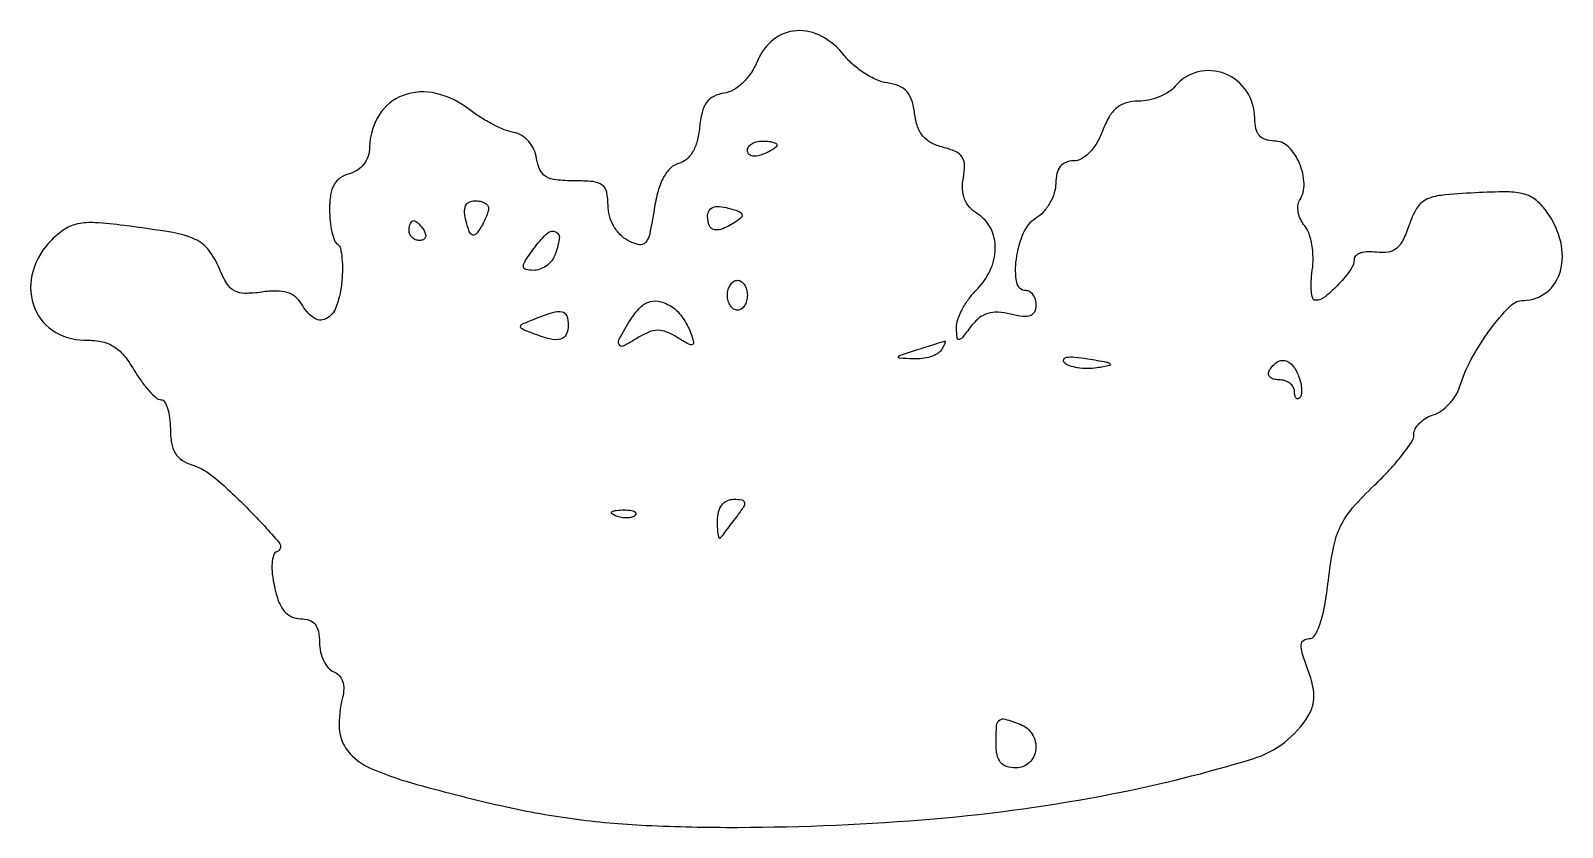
# Model space of a CAD drawing. Extents: x 0 to 154, y 0 to 80.
import ezdxf

# ---------------------------------------------------------------- set-up
doc = ezdxf.new("R2010")
doc.units = 0

msp = doc.modelspace()

# ---------------------------------------------------------------- linework, layer by layer
for points in [[(73.023499, 77.056732, -0.048096), (72.38203, 75.850667, -0.054751), (71.545237, 74.845675, -0.060658), (70.603799, 74.136045, -0.096088), (69.652179, 73.806732, 0.081422), (68.621002, 73.483165, 0.122068), (67.908508, 72.871405, 0.09505), (67.452506, 71.874108, 0.035641), (67.194253, 70.352053, -0.0402), (66.948668, 68.980509, -0.067262), (66.501893, 67.899332, -0.083783), (65.874532, 67.144381, -0.114113), (65.093263, 66.73464, 0.130058), (64.263116, 66.265435, 0.077436), (63.577973, 65.351196, 0.056118), (63.034322, 63.975898, 0.026447), (62.632941, 62.106002, -0.011187), (62.185578, 59.660564, -0.126726), (61.756349, 58.78415, -0.282973), (61.112383, 58.576631, -0.062987), (59.983931, 59.0086, -0.07908), (59.195857, 59.606737, -0.062908), (58.558917, 60.465637, -0.061314), (58.141957, 61.480111, -0.066972), (58, 62.535184, 0.052103), (57.860833, 63.867053, 0.187018), (57.402058, 64.570372, 0.134138), (56.47794, 64.914376, 0.022422), (54.569551, 65, -0.026271), (52.771341, 65.094548, -0.108764), (51.745391, 65.436516, -0.153418), (51.14875, 66.106011, -0.070553), (50.819551, 67.239784, 0.073662), (50.548881, 68.150895, 0.072064), (50.024343, 68.952014, 0.074748), (49.314569, 69.547408, 0.090293), (48.504377, 69.860411, -0.050156), (47.570898, 70.137754, -0.021731), (46.393131, 70.681447, -0.021243), (45.180575, 71.373165, -0.026411), (44.119518, 72.120627, 0.106829), (40.730781, 73.772925, 0.150387), (37.395861, 73.580219, 0.166591), (34.977182, 71.598563, 0.135656), (34.031803, 68.366631, -0.077652), (33.877533, 67.467378, -0.0822), (33.457233, 66.677349, -0.083283), (32.810423, 66.072774, -0.082612), (32, 65.710251, 0.086369), (31.077717, 65.289404, 0.115068), (30.457854, 64.612269, 0.090583), (30.109298, 63.599516, 0.037717), (30, 62.152637, 0.024645), (30.059105, 60.954261, 0.031465), (30.236847, 59.863069, 0.032741), (30.49392, 59.00109, 0.167008), (30.806286, 58.619722, -0.201691), (31.094864, 58.214798, -0.031311), (31.253616, 57.221832, -0.030703), (31.297198, 55.960765, -0.022348), (31.19688, 54.560705, -0.059163), (30.646667, 52.256601, -0.194999), (29.616097, 51.122849, -0.282309), (28.38487, 51.2494, -0.102322), (27.185283, 52.6334, 0.097591), (26.583112, 53.341441, 0.096494), (25.755055, 53.771556, 0.074103), (24.643061, 53.926831, 0.034146), (23.182333, 53.813453, -0.034446), (21.476828, 53.682103, -0.128392), (20.441818, 53.943506, -0.132185), (19.683555, 54.672355, -0.037425), (18.939194, 56.146799, 0.064069), (17.85546, 58.036675, 0.124596), (16.505525, 59.115548, 0.06629), (14.251773, 59.797812, 0.00888), (9.332492, 60.510158, 0.015247), (6.443532, 60.787058, 0.064965), (4.71696, 60.67522, 0.094029), (3.409785, 60.150176, 0.05404), (2.082492, 59.082492, 0.123439), (0.200968, 55.94194, 0.15236), (0.229054, 52.545386, 0.166893), (2.144919, 49.979699, 0.150792), (5.319576, 49, -0.044292), (7.017221, 48.849321, -0.090619), (8.264915, 48.382823, -0.086809), (9.300332, 47.48974, -0.038099), (10.340929, 46, 0.021679), (11.088542, 44.851185, 0.028862), (11.869647, 43.88125, 0.028933), (12.585182, 43.177262, 0.181818), (13.056536, 43, -0.260322), (13.419361, 42.797365, -0.060288), (13.722857, 42.138545, -0.047359), (13.931401, 41.190892, -0.0305), (14, 40.067388, 0.042239), (14.119015, 38.661072, 0.09215), (14.491367, 37.649295, 0.108157), (15.155204, 36.939414, 0.074159), (16.149209, 36.452643, -0.101002), (18.480791, 35.152575, -0.021356), (21.897492, 31.95245, -0.016706), (24.945172, 28.62808, -0.532631), (24.697055, 27.732352, 0.245554), (24.372473, 27.395915, 0.054328), (24.226524, 26.581557, 0.043822), (24.247224, 25.480671, 0.027461), (24.454257, 24.208267, 0.034587), (24.884931, 22.740177, 0.083009), (25.446694, 21.75935, 0.113766), (26.170473, 21.199405, 0.108397), (27.079455, 21, -0.081891), (27.952875, 20.855983, -0.142875), (28.549359, 20.438498, -0.120351), (28.891276, 19.70606, -0.049341), (29, 18.606989, 0.055168), (29.105777, 17.651222, 0.057642), (29.417823, 16.756591, 0.064186), (29.877866, 16.052816, 0.124953), (30.422377, 15.66816, -0.115598), (30.964845, 15.299754, -0.103872), (31.313013, 14.715002, -0.087909), (31.431801, 13.953114, -0.058838), (31.309942, 13.077217, 0.075754), (30.982463, 9.956634, 0.159542), (31.837939, 7.704913, 0.120247), (34.083236, 5.991085, 0.034436), (38.234916, 4.504865, 0.012367), (47.061108, 2.249389, 0.022443), (54.388103, 0.911717, 0.022353), (61.825396, 0.233031, 0.012154), (70.999626, 0.031192, 0.020569), (90.756745, 0.890028, 0.027019), (108.633046, 3.383673, 0.026182), (122.814557, 6.929037, 0.181583), (128.388524, 11.224562, 0.071997), (128.811572, 12.194677, 0.070818), (128.945393, 13.250518, 0.057678), (128.784268, 14.477627, 0.028792), (128.315703, 15.974562, -0.014492), (127.777229, 17.536735, -0.087688), (127.66825, 18.383274, -0.229319), (127.907175, 18.82298, -0.15682), (128.457698, 19, 0.266954), (129.049475, 19.340199, 0.051358), (129.579291, 20.511825, 0.036883), (130.039487, 22.326755, 0.015485), (130.400341, 24.821904, -0.020399), (130.914856, 28.148518, -0.064014), (131.629242, 30.289209, -0.066919), (132.843431, 32.128026, -0.023772), (135.029507, 34.406236, 0.016546), (136.549942, 35.945606, 0.02141), (137.833668, 37.459508, 0.019758), (138.780324, 38.78277, 0.146401), (139, 39.516944, -0.126543), (139.144449, 40.078557, -0.069439), (139.572474, 40.650863, -0.062079), (140.20364, 41.146801, -0.058732), (140.948848, 41.483765, 0.077362), (141.745596, 41.880248, 0.049461), (142.528033, 42.559613, 0.048523), (143.179919, 43.39959, 0.064007), (143.588119, 44.277637, -0.047843), (144.805868, 47.13441, -0.034948), (146.663862, 50.043215, -0.032053), (148.644162, 52.383005, -0.201761), (150.05, 52.987621, 0.169917), (152.356227, 53.815389, 0.158452), (153.723851, 55.924477, 0.12587), (153.754841, 58.857156, 0.093056), (152.410218, 61.824719, 0.064993), (151.316466, 63.020614, 0.109063), (150.115848, 63.650112, 0.066775), (148.365481, 63.883027, 0.012851), (145.160218, 63.797225, 0.01162), (141.730879, 63.537122, 0.090433), (140.195359, 63.096715, 0.149245), (139.270441, 62.224652, 0.049227), (138.5, 60.5, -0.03384), (137.896272, 59.028779, -0.10642), (137.237852, 58.19617, -0.136495), (136.398409, 57.822967, -0.072152), (135.25, 57.819551, 0.041852), (134.38826, 57.86909, 0.066769), (133.660937, 57.752035, 0.094239), (133.172549, 57.497256, 0.229411), (133, 57.14098, -0.155875), (132.667892, 56.101561, -0.034186), (131.463166, 54.632533, -0.033639), (130.077121, 53.345612, -0.171934), (129.101764, 53, -0.329368), (128.838467, 53.194549, -0.04859), (128.698013, 53.88394, -0.039181), (128.673172, 54.855563, -0.023246), (128.788036, 56.009159, 0.041019), (128.868346, 57.267464, 0.037646), (128.747178, 58.559444, 0.039796), (128.458677, 59.697288, 0.091468), (128.028754, 60.465354, -0.060745), (127.620276, 61.100701, -0.062189), (127.380413, 61.810636, -0.068712), (127.336946, 62.484678, -0.120773), (127.508053, 63.013031, 0.149235), (127.95563, 64.714053, 0.090349), (127.499127, 66.763149, 0.096274), (126.390117, 68.414591, 0.199451), (124.980948, 69, -0.07566), (124.079234, 69.137234, -0.140341), (123.46532, 69.540265, -0.124828), (123.113353, 70.245985, -0.053617), (123, 71.3, 0.147852), (122.184222, 73.998463, 0.151937), (120.017232, 75.758272, 0.157498), (117.296647, 75.943766, 0.159769), (115, 74.5, -0.07935), (114.344268, 73.925222, -0.044292), (113.396874, 73.440625, -0.042801), (112.325619, 73.110734, -0.053346), (111.290691, 73, 0.069239), (110.068692, 72.829966, 0.10505), (109.123408, 72.330796, 0.089525), (108.363218, 71.422837, 0.039408), (107.693898, 70, -0.043031), (107.11297, 68.787909, -0.059512), (106.382107, 67.830141, -0.071472), (105.578751, 67.210012, -0.129386), (104.780762, 67, 0.094995), (104.008791, 66.851998, 0.131879), (103.447035, 66.432797, 0.111568), (103.110537, 65.727658, 0.055815), (103, 64.740547, -0.076727), (102.852305, 63.783737, -0.052999), (102.4125, 62.777908, -0.052562), (101.765165, 61.877141, -0.071217), (101, 61.232073, 0.154916), (99.716708, 59.724357, 0.065185), (99.004918, 57.128123, 0.078048), (99.047724, 54.799357, 0.364076), (100, 54, -0.149961), (100.381361, 53.88299, -0.098617), (100.70625, 53.553778, -0.081816), (100.925355, 53.061719, -0.064001), (101, 52.480948, -0.111271), (100.84861, 51.809093, -0.201618), (100.435524, 51.439686, -0.116796), (99.684808, 51.364974, -0.028148), (98.448892, 51.602183, 0.047692), (97.182515, 51.794346, 0.089254), (96.157239, 51.667853, 0.095248), (95.284419, 51.201499, 0.060574), (94.480695, 50.371235, -0.006652), (93.588898, 49.225626, -0.205979), (93.277738, 49.059755, -0.414308), (93.083841, 49.223762, -0.016248), (93.031803, 50.25, -0.087771), (93.160421, 51.062891, -0.037847), (93.596842, 52.073438, -0.035947), (94.237015, 53.105518, -0.039606), (95, 54, 0.086182), (96.408578, 56.000592, 0.106708), (96.924387, 58.214438, 0.121719), (96.461715, 60.227163, 0.136935), (95.12533, 61.689657, -0.069698), (94.325452, 62.359861, -0.090779), (93.824508, 63.171181, -0.085528), (93.625471, 64.145824, -0.054977), (93.716795, 65.29884, 0.047655), (93.835869, 66.566669, 0.148293), (93.588257, 67.378523, 0.142116), (92.922995, 67.936574, 0.042459), (91.657652, 68.371076, -0.059496), (90.475099, 68.822626, -0.09739), (89.642425, 69.49292, -0.094022), (89.107039, 70.447011, -0.052371), (88.816187, 71.75244, 0.047494), (88.535001, 73.074971, 0.105872), (88.030464, 73.965706, 0.114766), (87.235477, 74.528394, 0.061859), (86.070733, 74.843043, -0.069069), (85.002994, 75.147999, -0.03764), (83.798902, 75.79236, -0.036668), (82.651496, 76.646498, -0.047802), (81.748153, 77.593043, 0.100749), (79.492011, 79.506746, 0.14195), (76.933098, 80.080642, 0.154872), (74.622792, 79.188023, 0.126188)], [(75, 68.606989, -0.222225), (74.912889, 68.420671, -0.030693), (74.559375, 68.160341, -0.030395), (74.074558, 67.887494, -0.02136), (73.5, 67.638374, -0.055937), (72.925634, 67.488865, -0.100118), (72.440625, 67.516384, -0.147206), (72.122486, 67.710807, -0.184534), (72, 68.031385, -0.152681), (72.115494, 68.400789, -0.098158), (72.440625, 68.715469, -0.08088), (72.926468, 68.92777, -0.062722), (73.5, 69, -0.024748), (74.074824, 68.971531, -0.039339), (74.559375, 68.884553, -0.046727), (74.903916, 68.758929, -0.289661)], [(45.984687, 62.25, -0.071114), (45.922818, 61.872399, -0.021856), (45.725375, 61.328293, -0.021382), (45.448346, 60.731448, -0.021915), (45.123425, 60.165465, -0.055202), (44.68304, 59.61557, -0.331312), (44.342121, 59.565654, -0.185328), (44.041, 59.916114, -0.021889), (43.732357, 60.915465, -0.043627), (43.576513, 61.831152, -0.118851), (43.677468, 62.476351, -0.174563), (44.02454, 62.858411, -0.122534), (44.59362, 63, -0.051441), (45.130628, 62.944605, -0.07235), (45.582378, 62.779688, -0.093473), (45.882955, 62.536184, -0.182983)], [(70.834535, 60.876575, -0.035799), (69.545629, 60.183447, -0.152827), (68.688523, 60.081378, -0.253517), (68.181931, 60.492171, -0.098536), (68, 61.40638, -0.122534), (68.141589, 61.97546, -0.174563), (68.523649, 62.322532, -0.118851), (69.168848, 62.423487, -0.043627), (70.084535, 62.267643, -0.021889), (71.083886, 61.959, -0.185328), (71.434346, 61.657879, -0.331312), (71.38443, 61.31696, -0.055202)], [(39.5, 60, -0.082592), (39.656512, 59.6179, -0.161196), (39.6254, 59.29375, -0.182303), (39.413961, 59.078288, -0.108972), (39.059017, 59, -0.093332), (38.654762, 59.076123, -0.09642), (38.311086, 59.29375, -0.099167), (38.081062, 59.618444, -0.105053), (38, 60, -0.042167), (38.032345, 60.382849, -0.061769), (38.129539, 60.70625, -0.081139), (38.272352, 60.92554, -0.210953), (38.440983, 61, -0.151918), (38.65171, 60.934461, -0.038439), (38.933975, 60.70625, -0.035638), (39.231006, 60.382774, -0.029505)], [(52.625714, 57.467011, -0.085027), (52.292549, 56.9062, -0.066191), (51.764577, 56.430934, -0.066114), (51.130047, 56.109665, -0.084361), (50.4847, 56, -0.064684), (49.710743, 56.100546, -0.365873), (49.489812, 56.416024, -0.128414), (49.704911, 57.012706, -0.009928), (50.703315, 58.407442, -0.044579), (51.90885, 59.753907, -0.311099), (52.736365, 59.877492, -0.33514), (53.098699, 59.162555, -0.047218)], [(72, 53.5, -0.064853), (71.925306, 52.926543, -0.082425), (71.70625, 52.440625, -0.098894), (71.381354, 52.115568, -0.148195), (71, 52, -0.148195), (70.618646, 52.115568, -0.098894), (70.29375, 52.440625, -0.082425), (70.074694, 52.926543, -0.064853), (70, 53.5, -0.064853), (70.074694, 54.073457, -0.082425), (70.29375, 54.559375, -0.098894), (70.618646, 54.884432, -0.148195), (71, 55, -0.148195), (71.381354, 54.884432, -0.098894), (71.70625, 54.559375, -0.082425), (71.925306, 54.073457, -0.064853)], [(64.572942, 52.234687, -0.062117), (65.030094, 51.83009, -0.028978), (65.518724, 51.20605, -0.028165), (65.962127, 50.482907, -0.035108), (66.285942, 49.764633, -0.019549), (66.598884, 48.801821, -0.387395), (66.471188, 48.546667, -0.225316), (66.102021, 48.574645, -0.009844), (64.963, 49.25518, 0.04295), (63.884609, 49.806226, 0.098412), (62.992481, 49.978134, 0.097212), (62.095495, 49.796638, 0.04122), (61, 49.232073, -0.019749), (59.520109, 48.387189, -0.436739), (59.101462, 48.5373, -0.233541), (59.136093, 49.156332, -0.010876), (60.240547, 51.013569, -0.053684), (61.226589, 52.269711, -0.131573), (62.228128, 52.865138, -0.146782), (63.319526, 52.846853, -0.073174)], [(54, 50.5, -0.110936), (53.786592, 49.549985, -0.229731), (53.208095, 49.084818, -0.122672), (52.158924, 49.104245, -0.025948), (50.404902, 49.674866, -0.012572), (49.349971, 50.110413, -0.328955), (49.206487, 50.361891, -0.266682), (49.396277, 50.617679, -0.009461), (50.573115, 51.104581, -0.015014), (52.463233, 51.780305, -0.122595), (53.371106, 51.843363, -0.271196), (53.839196, 51.445661, -0.084416)], [(91.5, 48, -0.126735), (91.107574, 47.623193, -0.050744), (90.419912, 47.323031, -0.045936), (89.574956, 47.135539, -0.04303), (88.690983, 47.09968, -0.00418), (87.294942, 47.174894, -0.495213), (87.207923, 47.305143, -0.234302), (87.37585, 47.471222, -0.002407), (89, 48, 0.000024), (89.980204, 48.313968, 0.000034), (90.856399, 48.594733, 0.00002), (91.594874, 48.831455, 0.000447), (91.809017, 48.90032, -0.504289), (91.873895, 48.853796, -0.086507), (91.845713, 48.676969, -0.038933), (91.716089, 48.377468, -0.016824)], [(107.134665, 46.202755, -0.039733), (106.161929, 46.128094, -0.040388), (105.195048, 46.209069, -0.043618), (104.370767, 46.420833, -0.112154), (103.853246, 46.746754, -0.318785), (103.800895, 47.055065, -0.246244), (104.082665, 47.264379, -0.063014), (104.9135, 47.28945, -0.01715), (106.218582, 47.118838, -0.003467), (108.115594, 46.790816, -0.152988), (108.468599, 46.60624, -0.599836), (108.414946, 46.429798, -0.009743)], [(127.41655, 45.356872, -0.035758), (127.619301, 44.689446, -0.043552), (127.70807, 44.042623, -0.04919), (127.681697, 43.504412, -0.160901), (127.523539, 43.190205, -0.167382), (127.325945, 43.093851, -0.257891), (127.153789, 43.163164, -0.12791), (127.036072, 43.42065, -0.043621), (127, 43.833333, 0.132648), (126.879855, 44.278237, 0.10055), (126.542039, 44.657292, 0.087759), (126.036707, 44.912311, 0.073205), (125.440983, 45, -0.066118), (124.889346, 45.073267, -0.138808), (124.521475, 45.29375, -0.191142), (124.392057, 45.620352, -0.139169), (124.5, 46, -0.102649), (125.232649, 46.773697, -0.209251), (126.037595, 46.93311, -0.176054), (126.805181, 46.445893, -0.072698)], [(70.905412, 31.25, 0.001186), (70.3718, 30.549408, 0.001451), (69.876285, 29.891667, 0.00121), (69.462572, 29.336385, 0.010333), (69.282968, 29.083333, -0.600095), (69.175229, 29.094879, -0.055745), (69.083122, 29.425521, -0.027841), (69.019687, 30.029512, -0.012244), (69, 30.833333, -0.061262), (69.110011, 31.727837, -0.099831), (69.437205, 32.416142, -0.118883), (69.956445, 32.845908, -0.114177), (70.622445, 33, -0.037805), (71.462766, 32.936373, -0.325667), (71.714694, 32.686743, -0.19027), (71.617146, 32.241619, -0.015379)], [(60.729167, 31.395833, -0.126455), (60.402231, 31.202593, -0.060344), (59.916927, 31.123424, -0.05415), (59.359369, 31.160852, -0.051402), (58.8125, 31.316886, -0.054073), (58.395823, 31.538436, -0.470617), (58.37858, 31.720685, -0.168741), (58.670344, 31.862007, -0.018894), (59.416667, 31.921053, -0.028489), (60.112848, 31.910055, -0.077125), (60.592839, 31.799335, -0.208169), (60.77538, 31.614691, -0.296942)], [(99.418213, 10.393011, -0.162514), (100.639058, 9.388234, -0.165198), (101.001237, 7.858821, -0.18271), (100.350933, 6.534119, -0.19051), (99, 6, -0.07578), (98.064742, 6.142566, -0.149477), (97.45, 6.5625, -0.124434), (97.106468, 7.317234, -0.044917), (97, 8.5, -0.014714), (97.051946, 10.264766, -0.215174), (97.334067, 10.803067, -0.243506), (97.902314, 10.910266, -0.01879)]]:
    msp.add_lwpolyline(points, format="xyb", close=True)

doc.saveas('drawing.dxf')
